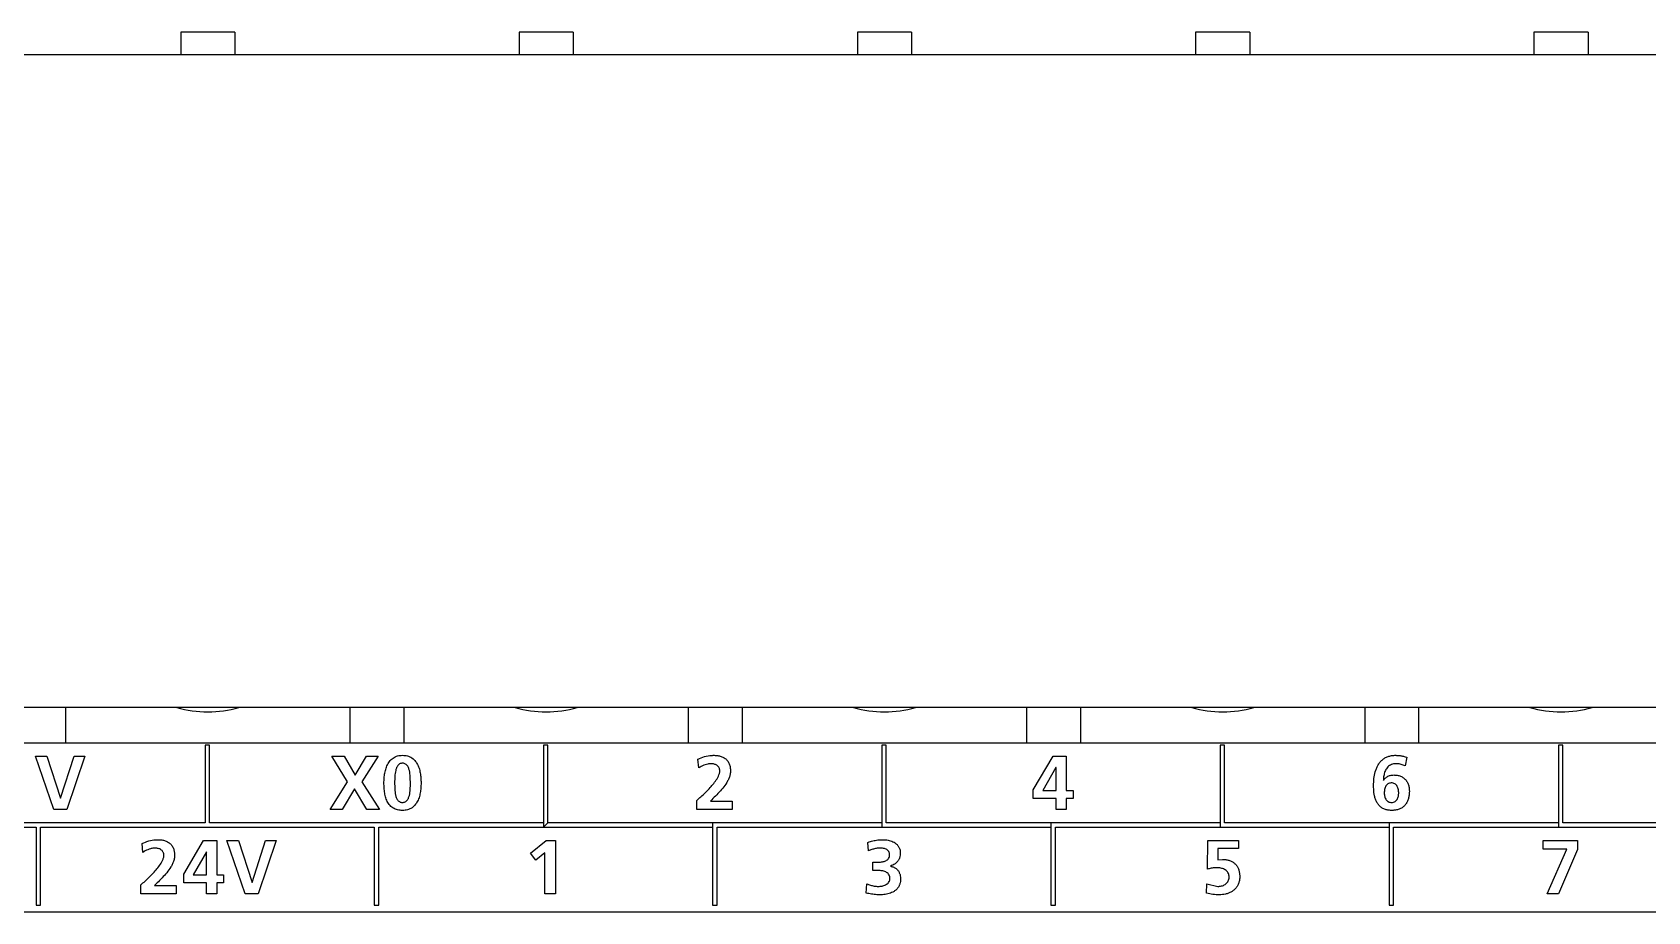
# Model space of a CAD drawing. Header units: millimetres. Extents: x -11 to 5160, y -11 to 2043.
# Drawn here: x 4004.88 to 4011.04, y 1248.52 to 1251.87 of the extents above; entities that cross this region are included whole.
import ezdxf

# ---------------------------------------------------------------- set-up
doc = ezdxf.new("R2010")
doc.units = ezdxf.units.MM

# ---------------------------------------------------------------- blocks, each defined once
blk = doc.blocks.new('FX5U-32MT ES PLC')
at = {"color": 7, "linetype": 'Continuous'}
for p, q in [((68.76, 45.5), (68.76, 45)), ((69.98, 45.5), (68.76, 45.5)), ((69.98, 45.5), (69.98, 45)), ((76.38, 45.5), (76.38, 45)), ((77.6, 45.5), (76.38, 45.5)), ((77.6, 45.5), (77.6, 45)), ((84, 45.5), (84, 45)), ((85.22, 45.5), (84, 45.5)), ((85.22, 45.5), (85.22, 45)), ((91.62, 45.5), (91.62, 45)), ((92.84, 45.5), (91.62, 45.5)), ((92.84, 45.5), (92.84, 45)), ((99.24, 45.5), (99.24, 45)), ((100.46, 45.5), (99.24, 45.5)), ((100.46, 45.5), (100.46, 45)), ((0.5, 45), (149.5, 45)), ((147.5, 30.3), (38.05, 30.3)), ((66.17001, 29.50001), (66.17, 30.3)), ((72.57, 30.3), (72.57002, 29.50001)), ((73.79001, 29.50001), (73.79, 30.3)), ((80.19, 30.3), (80.18999, 29.50001)), ((81.41001, 29.50001), (81.41, 30.3)), ((87.81, 30.3), (87.80999, 29.50001)), ((89.03002, 29.50001), (89.03, 30.3)), ((95.43, 30.3), (95.42999, 29.50001)), ((96.65002, 29.50001), (96.65, 30.3)), ((37.65, 29.5), (147.9, 29.5)), ((65.48543, 29.20027), (65.74312, 29.20027)), ((65.89746, 28.00173), (65.48543, 29.20027)), ((65.74312, 29.20027), (66.05042, 28.25925)), ((66.05387, 28.25925), (66.35772, 29.20027)), ((66.59647, 29.20027), (66.19305, 28.00173)), ((66.35772, 29.20027), (66.59647, 29.20027)), ((69.40991, 29.4497), (69.31, 29.4497)), ((69.31, 29.4497), (69.31, 27.69959)), ((69.40991, 27.69959), (69.40991, 29.4497)), ((72.51755, 28.62512), (72.16064, 29.20027)), ((72.16064, 29.20027), (72.43866, 29.20027)), ((72.43866, 29.20027), (72.68912, 28.77274)), ((72.68912, 28.77274), (72.94544, 29.20027)), ((73.20278, 29.20027), (72.84208, 28.62512)), ((72.94544, 29.20027), (73.20278, 29.20027)), ((77.0296, 29.4497), (76.92969, 29.4497)), ((76.92969, 29.4497), (76.92969, 27.59968)), ((77.0296, 27.69959), (77.0296, 29.4497)), ((80.42922, 28.93586), (80.41027, 29.13499)), ((84.64946, 29.4497), (84.54955, 29.4497)), ((84.54955, 29.4497), (84.54955, 27.59968)), ((84.64946, 27.69959), (84.64946, 29.4497)), ((87.95951, 28.44477), (88.40771, 29.20027)), ((88.40771, 29.20027), (88.70675, 29.20027)), ((88.70675, 29.20027), (88.70675, 28.42926)), ((92.26932, 29.4497), (92.16941, 29.4497)), ((92.16941, 29.4497), (92.16941, 27.59968)), ((92.26932, 27.69959), (92.26932, 29.4497)), ((96.37277, 29.17805), (96.34177, 28.98392)), ((99.88918, 29.4497), (99.78927, 29.4497)), ((99.78927, 29.4497), (99.78927, 27.59968)), ((99.88918, 27.69959), (99.88918, 29.4497)), ((88.47317, 28.94964), (88.17586, 28.42926)), ((88.47661, 28.94964), (88.47317, 28.94964)), ((88.47661, 28.42926), (88.47661, 28.94964)), ((72.12412, 28.00173), (72.51755, 28.62512)), ((72.67534, 28.46888), (72.3956, 28.00173)), ((72.95198, 28.00173), (72.67534, 28.46888)), ((72.84208, 28.62512), (73.23551, 28.00173)), ((87.95951, 28.25063), (87.95951, 28.44477)), ((88.17586, 28.42926), (88.47661, 28.42926)), ((88.70675, 28.42926), (88.85936, 28.42926)), ((88.85936, 28.42926), (88.85936, 28.25063)), ((66.05042, 28.25925), (66.05387, 28.25925)), ((80.38271, 28.00173), (80.38271, 28.20258)), ((80.69001, 28.19069), (81.17956, 28.19069)), ((81.17956, 28.19069), (81.17956, 28.00173)), ((88.47661, 28.25063), (87.95951, 28.25063)), ((88.47661, 28.00173), (88.47661, 28.25063)), ((88.85936, 28.25063), (88.70675, 28.25063)), ((88.70675, 28.25063), (88.70675, 28.00173)), ((69.31, 27.69959), (61.79004, 27.69959)), ((66.19305, 28.00173), (65.89746, 28.00173)), ((76.92969, 27.69959), (69.40991, 27.69959)), ((72.3956, 28.00173), (72.12412, 28.00173)), ((73.23551, 28.00173), (72.95198, 28.00173)), ((77.0296, 27.69959), (76.92969, 27.59968)), ((84.54955, 27.69959), (77.0296, 27.69959)), ((81.17956, 28.00173), (80.38271, 28.00173)), ((80.73996, 27.69959), (80.73996, 25.84992)), ((92.16941, 27.69959), (84.64946, 27.69959)), ((88.35983, 27.69959), (88.35983, 25.84992)), ((88.70675, 28.00173), (88.47661, 28.00173)), ((99.78927, 27.69959), (92.26932, 27.69959)), ((95.97969, 27.69959), (95.97969, 25.84992)), ((107.40914, 27.69959), (99.88918, 27.69959)), ((58.07985, 27.59968), (65.49972, 27.59968)), ((65.49972, 27.59968), (65.49972, 25.84992)), ((65.59963, 25.84992), (65.59963, 27.59968)), ((65.59963, 27.59968), (73.11958, 27.59968)), ((68.82579, 26.54462), (69.27434, 27.30013)), ((69.27434, 27.30013), (69.57303, 27.30013)), ((69.57303, 27.30013), (69.57303, 26.52912)), ((69.79972, 27.30013), (70.05741, 27.30013)), ((70.2121, 26.10158), (69.79972, 27.30013)), ((70.05741, 27.30013), (70.36471, 26.3591)), ((70.36816, 26.3591), (70.67202, 27.30013)), ((70.91076, 27.30013), (70.507, 26.10158)), ((70.67202, 27.30013), (70.91076, 27.30013)), ((73.11958, 27.59968), (73.11958, 25.84992)), ((73.21949, 27.59968), (80.73996, 27.59968)), ((73.21949, 25.84992), (73.21949, 27.59968)), ((76.63823, 27.0185), (76.9886, 27.30013)), ((76.9886, 27.30013), (77.20151, 27.30013)), ((77.20151, 27.30013), (77.20151, 26.10158)), ((80.83987, 25.84992), (80.83987, 27.59968)), ((80.83987, 27.59968), (88.35983, 27.59968)), ((88.45973, 25.84992), (88.45973, 27.59968)), ((88.45973, 27.59968), (95.97969, 27.59968)), ((91.88313, 26.65624), (91.89518, 27.30013)), ((91.89518, 27.30013), (92.58386, 27.30013)), ((92.58386, 27.30013), (92.58386, 27.1215)), ((96.0796, 25.84992), (96.0796, 27.59968)), ((96.0796, 27.59968), (103.59955, 27.59968)), ((99.44821, 27.30013), (100.22095, 27.30013)), ((99.44821, 27.11134), (99.44821, 27.30013)), ((100.22095, 27.30013), (100.22095, 27.10101)), ((67.90802, 27.03572), (67.88941, 27.23485)), ((69.33945, 27.0495), (69.04214, 26.52912)), ((69.3429, 27.0495), (69.33945, 27.0495)), ((69.3429, 26.52912), (69.3429, 27.0495)), ((76.75847, 26.86226), (76.63823, 27.0185)), ((76.96104, 27.02711), (76.75847, 26.86226)), ((76.96104, 26.10158), (76.96104, 27.02711)), ((84.25121, 27.06828), (84.23777, 27.26069)), ((92.12187, 27.1215), (92.1167, 26.86571)), ((92.58386, 27.1215), (92.12187, 27.1215)), ((99.97876, 27.11134), (99.44821, 27.11134)), ((99.53399, 26.10158), (99.97876, 27.11134)), ((100.22095, 27.10101), (99.79513, 26.10158)), ((84.35111, 26.62696), (84.35111, 26.81592)), ((84.35111, 26.81592), (84.46101, 26.81592)), ((84.4679, 26.62696), (84.35111, 26.62696)), ((92.1167, 26.86571), (92.2266, 26.87776)), ((67.86185, 26.10158), (67.86185, 26.30243)), ((68.16916, 26.29055), (68.65836, 26.29055)), ((68.65836, 26.29055), (68.65836, 26.10158)), ((68.82579, 26.35049), (68.82579, 26.54462)), ((69.3429, 26.35049), (68.82579, 26.35049)), ((69.04214, 26.52912), (69.3429, 26.52912)), ((69.3429, 26.10158), (69.3429, 26.35049)), ((69.57303, 26.52912), (69.72565, 26.52912)), ((69.72565, 26.35049), (69.57303, 26.35049)), ((69.57303, 26.35049), (69.57303, 26.10158)), ((69.72565, 26.52912), (69.72565, 26.35049)), ((84.19987, 26.12053), (84.21365, 26.32483)), ((91.86624, 26.11536), (91.87107, 26.32999)), ((91.87107, 26.32999), (92.1167, 26.26988)), ((65.49972, 25.84992), (65.59963, 25.84992)), ((68.65836, 26.10158), (67.86185, 26.10158)), ((68.639666, 26.101586), (68.658354, 26.120274)), ((69.57303, 26.10158), (69.3429, 26.10158)), ((70.507, 26.10158), (70.2121, 26.10158)), ((73.11958, 25.84992), (73.21949, 25.84992)), ((77.20151, 26.10158), (76.96104, 26.10158)), ((80.73996, 25.84992), (80.83987, 25.84992)), ((88.35983, 25.84992), (88.45973, 25.84992)), ((95.97969, 25.84992), (96.0796, 25.84992)), ((99.79513, 26.10158), (99.53399, 26.10158)), ((32.5, 25.7), (102.45, 25.7))]:
    blk.add_line(p, q, dxfattribs=at)
for points in [[(73.33749, 28.59756, -0.010938), (73.338543, 28.653893, -0.010476), (73.342001, 28.710136, -0.011919), (73.347955, 28.766168, -0.013776), (73.356775, 28.821818, -0.01582), (73.36887, 28.876846, -0.018681), (73.384713, 28.930911, -0.02217), (73.4049, 28.983503, -0.026662), (73.43011, 29.033869, -0.031887), (73.461011, 29.080947, -0.037193), (73.498106, 29.1233, -0.041936), (73.541402, 29.159263, -0.043178), (73.590166, 29.187368, -0.041325), (73.643004, 29.206785, -0.03738), (73.698222, 29.21766, -0.030592), (73.754433, 29.220951, -0.029973), (73.810678, 29.217639, -0.034953), (73.865983, 29.207084, -0.039611), (73.919106, 29.188437, -0.043166), (73.968374, 29.161226, -0.042658), (74.012283, 29.12601, -0.03858), (74.049891, 29.084117, -0.033486), (74.081081, 29.037233, -0.027851), (74.106319, 28.986879, -0.023054), (74.126316, 28.934215, -0.019126), (74.141828, 28.880053, -0.015894), (74.153521, 28.824936, -0.013537), (74.161957, 28.769218, -0.011587), (74.167595, 28.713152, -0.010009), (74.17081, 28.656895, -0.009), (74.171888, 28.600557, -0.009048), (74.170973, 28.544214, -0.010329), (74.167877, 28.487952, -0.011839), (74.162293, 28.431882, -0.013707), (74.153867, 28.376171, -0.016095), (74.14214, 28.321064, -0.019313), (74.126554, 28.266925, -0.023196), (74.10645, 28.214304, -0.028002), (74.081081, 28.16402, -0.032984), (74.050299, 28.117946, -0.03853), (74.012655, 28.076085, -0.042606), (73.968735, 28.040892, -0.042886), (73.91947, 28.013674, -0.03971), (73.866361, 27.994999, -0.035128), (73.811073, 27.984463, -0.02884), (73.754867, 27.981066, -0.028069), (73.698584, 27.983861, -0.033587), (73.643118, 27.993545, -0.038635), (73.589623, 28.011115, -0.043451), (73.539757, 28.03721, -0.043453), (73.495147, 28.071533, -0.040356), (73.456954, 28.112886, -0.035327), (73.42543, 28.159541, -0.029287), (73.400167, 28.209881, -0.024138), (73.380402, 28.262631, -0.019705), (73.36531, 28.316911, -0.016161), (73.354143, 28.372137, -0.013592), (73.346267, 28.42793, -0.011225), (73.34117, 28.484046, -0.008871), (73.338326, 28.540325, -0.009343)], [(73.93142, 28.59756), (73.931382, 28.632543), (73.930949, 28.667525), (73.929992, 28.703147), (73.928289, 28.738088), (73.925633, 28.772969), (73.921809, 28.807741), (73.916534, 28.842321), (73.90943, 28.87657, 0.019545), (73.900015, 28.910252, 0.025877), (73.887592, 28.942936, 0.036258), (73.871249, 28.973827, 0.049726), (73.849922, 29.001492, 0.065169), (73.822839, 29.023496, 0.071119), (73.790894, 29.037417, 0.06224), (73.75638, 29.042289, 0.060985), (73.721583, 29.038875, 0.072695), (73.68973, 29.026635, 0.067272), (73.661891, 29.005611, 0.052763), (73.639925, 28.978471, 0.037807), (73.623118, 28.947821, 0.026809), (73.610381, 28.915254, 0.020168), (73.600736, 28.881636), (73.593459, 28.847421), (73.588043, 28.812862), (73.584099, 28.778103), (73.581344, 28.743228), (73.579546, 28.708291), (73.578508, 28.673323), (73.578051, 28.638342), (73.577953, 28.603359), (73.577968, 28.568375), (73.578234, 28.533392), (73.579008, 28.498417), (73.5805, 28.463466), (73.582917, 28.428567), (73.586495, 28.393769), (73.59152, 28.359152), (73.598376, 28.324853, 0.019668), (73.60756, 28.291107, 0.026206), (73.619789, 28.25835, 0.036915), (73.636006, 28.227394, 0.050793), (73.657314, 28.199719, 0.066403), (73.684489, 28.17783, 0.072558), (73.716556, 28.164219, 0.061008), (73.751125, 28.159694, 0.058614), (73.785915, 28.163191, 0.068245), (73.817768, 28.175011, 0.066181), (73.846083, 28.195393, 0.053651), (73.868657, 28.222025, 0.039318), (73.885993, 28.252376, 0.028139), (73.899111, 28.28479, 0.021179), (73.908992, 28.318339), (73.91639, 28.352527), (73.921836, 28.387081), (73.925745, 28.421844), (73.928423, 28.456725), (73.930109, 28.491667), (73.931009, 28.526639), (73.931403, 28.561621)]]:
    blk.add_lwpolyline(points, format="xyb", close=True, dxfattribs=at)
for points in [[(80.41027, 29.13499, -0.012789), (80.446209, 29.152088), (80.482973, 29.167332), (80.520451, 29.180725), (80.558543, 29.19226), (80.597154, 29.201914), (80.636193, 29.209655), (80.675394, 29.215415, -0.012962), (80.715014, 29.219185, -0.013397), (80.754776, 29.220869, -0.014856), (80.794568, 29.220315, -0.017206), (80.834243, 29.217215, -0.019794), (80.873578, 29.211194, -0.022301), (80.91171, 29.202023, -0.026003), (80.949316, 29.189036, -0.029449), (80.985249, 29.171968, -0.032781), (81.018777, 29.150568, -0.035234), (81.049091, 29.124825, -0.035283), (81.075041, 29.09556, -0.034952), (81.09697, 29.062382, -0.032658), (81.114226, 29.026544, -0.029467), (81.126912, 28.98884, -0.025171), (81.135393, 28.949972, -0.021557), (81.140255, 28.910478, -0.022156), (81.14166, 28.87058, -0.02283), (81.139484, 28.830845, -0.023846), (81.133618, 28.79149, -0.022392), (81.12409, 28.752866, -0.019217), (81.111382, 28.715153, -0.016815), (81.096002, 28.678445, -0.014772), (81.078336, 28.642783, -0.012902), (81.058726, 28.608151), (81.037475, 28.574498), (81.014851, 28.541752), (80.991065, 28.509839), (80.966303, 28.478677), (80.940714, 28.44819), (80.914433, 28.418297), (80.887573, 28.388923), (80.860139, 28.359888), (80.832415, 28.331328), (80.804377, 28.303076), (80.776111, 28.275052), (80.747727, 28.247147), (80.719303, 28.219283), (80.690821, 28.191479)], [(95.85084, 28.65767, -0.029752), (95.874644, 28.688575, -0.03511), (95.902178, 28.716197, -0.039688), (95.933525, 28.739387, -0.040526), (95.967663, 28.756965, -0.038503), (96.004719, 28.769107, -0.032949), (96.043141, 28.775834, -0.026654), (96.0827, 28.77791, -0.020607), (96.121691, 28.776451, -0.021992), (96.16042, 28.771682, -0.025039), (96.198531, 28.763314, -0.028316), (96.235525, 28.750928, -0.03113), (96.270786, 28.734246, -0.033485), (96.303952, 28.712932, -0.034114), (96.333605, 28.687595, -0.033928), (96.359539, 28.658462, -0.032247), (96.381406, 28.626161, -0.029716), (96.399108, 28.591398, -0.026882), (96.412765, 28.554853, -0.024367), (96.422839, 28.51624, -0.021568), (96.42919, 28.477738, -0.018675), (96.432402, 28.43885, -0.014908), (96.433001, 28.399826, -0.014364), (96.431348, 28.360833, -0.014759), (96.42743, 28.322002, -0.016885), (96.421078, 28.283496, -0.019364), (96.411954, 28.245555, -0.021814), (96.399743, 28.208495, -0.02437), (96.384167, 28.17272, -0.027116), (96.365001, 28.138739, -0.029192), (96.342134, 28.107131, -0.030814), (96.315639, 28.078502, -0.031182), (96.285809, 28.053365, -0.030185), (96.253113, 28.032087, -0.028575), (96.218145, 28.014793, -0.02594), (96.181499, 28.001403, -0.023245), (96.143709, 27.991682, -0.020355), (96.105214, 27.985286, -0.018137), (96.066352, 27.98186, -0.016222), (96.027334, 27.98111, -0.017616), (95.988343, 27.982947, -0.020679), (95.949621, 27.987759, -0.023644), (95.911477, 27.995983, -0.026587), (95.874353, 28.007987, -0.029259), (95.838808, 28.024067, -0.030679), (95.805439, 28.044277, -0.031363), (95.774853, 28.068485, -0.030178), (95.747331, 28.096399, -0.027997), (95.723371, 28.127187, -0.025046), (95.702799, 28.160343, -0.022086), (95.685442, 28.19529, -0.019098), (95.671014, 28.231551, -0.016585), (95.659204, 28.268747, -0.014237), (95.649706, 28.306603), (95.642234, 28.344911), (95.636542, 28.383525), (95.632408, 28.422337), (95.629643, 28.461271), (95.628079, 28.50027), (95.6276, 28.53916), (95.628121, 28.578189), (95.62969, 28.61719), (95.632416, 28.656569), (95.636319, 28.695405), (95.641595, 28.734686), (95.648177, 28.773158), (95.656252, 28.811343), (95.665735, 28.848398), (95.677154, 28.885719, -0.013593), (95.690489, 28.922398, -0.015072), (95.7059, 28.958253, -0.016753), (95.723558, 28.993054, -0.018466), (95.743621, 29.026525, -0.020274), (95.766212, 29.058343, -0.022132), (95.791416, 29.088129, -0.023359), (95.819224, 29.115504, -0.024718), (95.849526, 29.14008, -0.024821), (95.882121, 29.161524, -0.024598), (95.916674, 29.179652, -0.02392), (95.952821, 29.194326, -0.022349), (95.990176, 29.205602, -0.02094), (96.028372, 29.213607, -0.018756), (96.067089, 29.218554, -0.016511), (96.106065, 29.220762, -0.01392), (96.145095, 29.220578), (96.184065, 29.218434, -0.013175), (96.223377, 29.214236, -0.013344), (96.26191, 29.208036, -0.013371), (96.300057, 29.199785, -0.013138), (96.337712, 29.189522), (96.37277, 29.17805)], [(80.38271, 28.20258), (80.40606, 28.224564), (80.429521, 28.246428), (80.453096, 28.268169), (80.476686, 28.289894), (80.500188, 28.311715), (80.523563, 28.333671), (80.546797, 28.355776), (80.569873, 28.378046), (80.592766, 28.400505), (80.615449, 28.423175), (80.637894, 28.44608), (80.660071, 28.469246), (80.681948, 28.492695), (80.703489, 28.516453), (80.724647, 28.540552), (80.745369, 28.565027), (80.765594, 28.589912), (80.785237, 28.615259), (80.804192, 28.641123), (80.822346, 28.66756), (80.839522, 28.694642), (80.855491, 28.722448), (80.869982, 28.751033), (80.882509, 28.780515, 0.023651), (80.892483, 28.810991, 0.031224), (80.899101, 28.842415, 0.040655), (80.901153, 28.87439, 0.049099), (80.897454, 28.906195, 0.056031), (80.887192, 28.936509, 0.057803), (80.870317, 28.963697, 0.053499), (80.847833, 28.986478, 0.046228), (80.821268, 29.004364, 0.03928), (80.792043, 29.017489, 0.033923), (80.761212, 29.026228, 0.030983), (80.72951, 29.030934, 0.027149), (80.69747, 29.0319, 0.022196), (80.665486, 29.029707, 0.020441), (80.633799, 29.024824), (80.602589, 29.01748), (80.571995, 29.007962), (80.542043, 28.996513), (80.512791, 28.983378), (80.484244, 28.96877), (80.456394, 28.952875), (80.42922, 28.93586)], [(67.88941, 27.23485, -0.012788), (67.92535, 27.251946), (67.962114, 27.267189), (67.999593, 27.280582), (68.037685, 27.292115), (68.076296, 27.301768), (68.115335, 27.309507), (68.154539, 27.315267, -0.01296), (68.19416, 27.319036, -0.013392), (68.233922, 27.320719, -0.014854), (68.273714, 27.320166, -0.017206), (68.313388, 27.317065, -0.019793), (68.352723, 27.311045, -0.022301), (68.390856, 27.301874, -0.026002), (68.428462, 27.288888, -0.029448), (68.464396, 27.271821, -0.032781), (68.497924, 27.250422, -0.035234), (68.528239, 27.22468, -0.035282), (68.554189, 27.195416, -0.034954), (68.576118, 27.162239, -0.03266), (68.593375, 27.126401, -0.029468), (68.606062, 27.088698, -0.025173), (68.614543, 27.04983, -0.021559), (68.619405, 27.010336, -0.022156), (68.62081, 26.97044, -0.02283), (68.618634, 26.930705, -0.023845), (68.612768, 26.89135, -0.022392), (68.60324, 26.852726, -0.019217), (68.590532, 26.815013, -0.016814), (68.575152, 26.778305, -0.014772), (68.557487, 26.742642, -0.012902), (68.537877, 26.70801), (68.516627, 26.674358), (68.494003, 26.641611), (68.470217, 26.609698), (68.445455, 26.578536), (68.419867, 26.548049), (68.393585, 26.518156), (68.366726, 26.488782), (68.339289, 26.459743), (68.311565, 26.431184), (68.283526, 26.402932), (68.25526, 26.374908), (68.226876, 26.347004), (68.198452, 26.31914), (68.169969, 26.291337)], [(84.23777, 27.26069), (84.264812, 27.270719), (84.2922, 27.27976), (84.319888, 27.287839), (84.34783, 27.294988), (84.375648, 27.301156), (84.403988, 27.306516), (84.43248, 27.311004), (84.461093, 27.314633), (84.489801, 27.317418), (84.518578, 27.31936), (84.547398, 27.320502), (84.576238, 27.320779), (84.605068, 27.319968), (84.633887, 27.317914), (84.66253, 27.314546), (84.690984, 27.309837), (84.719164, 27.303706), (84.746964, 27.296036), (84.774246, 27.286692), (84.800835, 27.27553), (84.826504, 27.262394), (84.850973, 27.247141, -0.024704), (84.873902, 27.229664, -0.026637), (84.894915, 27.209925, -0.0285), (84.913627, 27.187997, -0.028859), (84.929693, 27.164062, -0.028852), (84.942899, 27.138437, -0.027338), (84.95313, 27.111489), (84.960366, 27.08414), (84.965032, 27.05569), (84.967204, 27.026936), (84.967169, 26.998904), (84.964896, 26.970157), (84.960063, 26.941734, -0.026422), (84.95241, 26.913937, -0.028318), (84.941766, 26.887146, -0.029226), (84.9281, 26.861763, -0.029016), (84.911569, 26.838146, -0.027435), (84.892481, 26.816541, -0.024887), (84.871237, 26.797048), (84.848259, 26.779628), (84.823934, 26.764141), (84.798576, 26.750408), (84.772458, 26.738174), (84.745752, 26.727283)], [(67.86185, 26.30243), (67.885204, 26.324419), (67.90867, 26.346289), (67.932251, 26.368035), (67.955846, 26.389765), (67.979352, 26.411592), (68.002732, 26.433553), (68.025971, 26.455664), (68.049052, 26.477939), (68.07195, 26.500403), (68.094638, 26.523078), (68.117088, 26.545989), (68.139269, 26.569161), (68.161149, 26.592616), (68.182695, 26.616379), (68.203857, 26.640485), (68.224582, 26.664966), (68.24481, 26.689859), (68.264455, 26.715213), (68.283412, 26.741085), (68.301567, 26.767529), (68.318742, 26.794621), (68.33471, 26.822436), (68.349196, 26.851031), (68.361716, 26.880525, 0.023683), (68.371677, 26.911013, 0.031279), (68.378276, 26.942447, 0.040718), (68.380299, 26.974431, 0.049157), (68.376563, 27.006239, 0.056079), (68.366259, 27.036545, 0.05781), (68.349341, 27.063715, 0.05347), (68.32682, 27.086472, 0.046189), (68.300228, 27.104329, 0.040365), (68.270074, 27.117749, 0.03376), (68.239193, 27.126334, 0.030921), (68.207462, 27.130894, 0.026968), (68.175411, 27.131731, 0.022039), (68.143427, 27.12943, 0.020388), (68.111748, 27.124449, 0.018941), (68.079689, 27.116779), (68.049106, 27.107123), (68.019189, 27.095564), (67.989969, 27.08234), (67.961448, 27.067667), (67.933614, 27.051728), (67.90802, 27.03572)], [(84.7442, 26.72325, -0.026619), (84.774293, 26.717739, -0.026473), (84.803652, 26.709081, -0.029816), (84.831848, 26.697192, -0.031826), (84.858356, 26.681912, -0.032811), (84.882667, 26.663332, -0.032915), (84.904328, 26.641723, -0.031781), (84.923022, 26.6175, -0.029835), (84.938596, 26.591159, -0.027559), (84.951048, 26.563204, -0.025191), (84.960488, 26.534091, -0.022888), (84.967093, 26.504203), (84.971049, 26.473851), (84.972571, 26.443284), (84.971921, 26.412682), (84.969034, 26.382208), (84.963709, 26.352066, -0.022844), (84.955761, 26.322501, -0.024824), (84.945039, 26.293834, -0.026084), (84.931443, 26.266415, -0.026409), (84.915051, 26.240569, -0.026412), (84.896014, 26.216606, -0.025116), (84.874613, 26.194724, -0.023808), (84.851173, 26.175043, -0.021778), (84.826036, 26.157575), (84.799533, 26.142258), (84.771946, 26.128988), (84.743518, 26.117628), (84.714443, 26.108041), (84.684878, 26.100092), (84.654947, 26.093657), (84.624747, 26.088621), (84.594357, 26.0849), (84.56384, 26.082436), (84.533249, 26.081156), (84.502632, 26.080952), (84.472022, 26.081625), (84.441434, 26.082989), (84.410885, 26.08504), (84.380389, 26.087766), (84.349962, 26.091178), (84.318854, 26.095421), (84.288634, 26.100339), (84.258565, 26.10611), (84.2287, 26.112852), (84.19987, 26.12053)], [(84.21365, 26.32483), (84.233955, 26.317064), (84.254437, 26.309779), (84.274213, 26.303278), (84.295031, 26.297018), (84.315655, 26.291422), (84.336788, 26.286325), (84.358064, 26.281862), (84.379649, 26.278033), (84.401165, 26.27493), (84.423614, 26.272469), (84.445293, 26.270865), (84.467014, 26.269983), (84.488751, 26.270042), (84.510966, 26.271348), (84.532548, 26.273928), (84.554914, 26.277927), (84.576059, 26.282965), (84.596869, 26.289241), (84.617235, 26.296835), (84.637009, 26.305855), (84.655986, 26.316446), (84.67388, 26.328774), (84.690304, 26.342998), (84.704736, 26.359229), (84.716599, 26.377418, 0.042829), (84.725319, 26.397317, 0.044421), (84.730405, 26.418409), (84.73214, 26.43989), (84.731301, 26.461608), (84.72814, 26.483106), (84.722656, 26.504136), (84.714483, 26.524259), (84.703909, 26.542359), (84.690311, 26.559297), (84.674888, 26.573672), (84.657253, 26.586199), (84.638178, 26.596605), (84.618147, 26.605036), (84.59747, 26.611733), (84.576366, 26.61694), (84.554985, 26.620861), (84.533432, 26.623675), (84.512385, 26.625522), (84.490673, 26.626646), (84.468936, 26.626966)], [(92.2266, 26.87776, -0.017456), (92.262208, 26.876585, -0.017254), (92.297657, 26.872951, -0.018738), (92.33275, 26.866783, -0.020434), (92.367251, 26.857889, -0.02243), (92.401061, 26.846007, -0.024402), (92.43342, 26.831106, -0.026383), (92.464097, 26.812997, -0.028204), (92.492616, 26.791656, -0.028981), (92.51851, 26.767196, -0.029323), (92.54137, 26.739883, -0.028208), (92.560948, 26.710124, -0.026653), (92.577136, 26.678392, -0.024473), (92.590005, 26.64517, -0.021929), (92.599728, 26.610901, -0.019011), (92.606619, 26.575943, -0.017121), (92.610992, 26.540578, -0.01632), (92.612993, 26.505003), (92.612739, 26.470129, -0.01873), (92.610051, 26.434595, -0.021447), (92.604504, 26.399405, -0.02203), (92.595921, 26.364827, -0.022768), (92.584281, 26.331152, -0.023787), (92.569564, 26.298707, -0.02439), (92.551787, 26.267834, -0.024758), (92.531067, 26.238854, -0.02455), (92.50759, 26.212058, -0.023756), (92.482188, 26.188168, -0.023318), (92.454054, 26.166309, -0.022355), (92.424043, 26.147109, -0.020966), (92.392481, 26.130576, -0.019638), (92.359681, 26.116658, -0.018142), (92.325923, 26.105255, -0.016748), (92.291451, 26.096232), (92.256471, 26.089443), (92.221146, 26.084734), (92.185615, 26.081946), (92.14999, 26.080922), (92.114356, 26.081476), (92.078765, 26.083316), (92.043248, 26.086251), (92.007824, 26.090164), (91.972105, 26.095052), (91.93693, 26.100784), (91.901919, 26.107445), (91.86624, 26.11536)]]:
    blk.add_lwpolyline(points, format="xyb", dxfattribs=at)
for points in [[(96.34177, 28.98392), (96.319004, 28.993451), (96.295945, 29.002247), (96.272135, 29.010264), (96.248412, 29.017065), (96.224378, 29.02267), (96.200081, 29.026989), (96.175584, 29.02997), (96.150961, 29.03162), (96.12629, 29.031904), (96.101655, 29.030475), (96.077223, 29.027036), (96.053221, 29.021328), (96.029911, 29.013245), (96.007584, 29.002751), (95.986509, 28.989924), (95.966931, 28.974916), (95.949002, 28.957967), (95.932798, 28.939361), (95.918317, 28.919383), (95.9055, 28.898297), (95.894258, 28.876329), (95.884481, 28.853671), (95.87606, 28.830474), (95.868885, 28.806861), (95.862861, 28.782928), (95.857908, 28.758751), (95.853943, 28.734393), (95.850889, 28.709902), (95.848696, 28.685316), (95.8474, 28.66112)], [(84.46101, 26.81592), (84.48145, 26.816171), (84.501872, 26.817124), (84.522254, 26.818752), (84.54256, 26.821123), (84.562748, 26.824351), (84.582753, 26.828556), (84.602496, 26.833862), (84.621855, 26.840426), (84.640661, 26.848435), (84.658668, 26.858099), (84.67554, 26.869626), (84.69082, 26.88319), (84.70395, 26.898834), (84.714788, 26.917236), (84.721975, 26.936356), (84.725911, 26.95639), (84.726973, 26.976795), (84.725683, 26.997191), (84.721986, 27.017519), (84.715929, 27.03648), (84.706888, 27.054795), (84.695023, 27.071418), (84.680648, 27.085929), (84.664529, 27.09795), (84.646683, 27.107903), (84.627819, 27.115763), (84.608283, 27.121774), (84.588323, 27.126183), (84.568105, 27.12921), (84.547743, 27.131024), (84.527313, 27.131787), (84.506868, 27.131684), (84.486441, 27.130844), (84.466053, 27.129319), (84.445729, 27.127095), (84.425494, 27.124176), (84.40537, 27.120568), (84.38538, 27.116278), (84.365546, 27.111316), (84.345632, 27.105614), (84.326176, 27.099333), (84.306936, 27.092417), (84.28793, 27.084882), (84.269174, 27.076746), (84.25121, 27.06828)], [(92.1167, 26.26988), (92.138483, 26.270461), (92.160202, 26.272281), (92.181779, 26.275351), (92.203121, 26.279757), (92.224118, 26.285593), (92.244629, 26.292954), (92.264475, 26.30195), (92.283437, 26.312684), (92.300481, 26.32464), (92.316903, 26.338956), (92.331556, 26.355075), (92.344152, 26.372847), (92.354467, 26.392034), (92.362401, 26.412321), (92.367978, 26.433383), (92.37133, 26.454906), (92.372636, 26.476653), (92.372063, 26.498443), (92.369477, 26.520078), (92.364624, 26.541316), (92.357274, 26.561997), (92.347462, 26.581445), (92.335239, 26.599475), (92.320821, 26.615805), (92.304543, 26.630282), (92.286758, 26.642871), (92.267809, 26.653628), (92.247982, 26.662671), (92.227508, 26.670137), (92.207238, 26.675996), (92.185971, 26.680762), (92.164472, 26.684339), (92.142818, 26.686816), (92.12107, 26.688265), (92.09928, 26.688794), (92.077485, 26.688538), (92.055707, 26.68765), (92.033964, 26.686119), (92.012278, 26.683928), (91.990671, 26.681065), (91.969164, 26.677525), (91.947779, 26.673308), (91.926538, 26.668421), (91.905459, 26.662876), (91.884559, 26.656688)]]:
    blk.add_lwpolyline(points, dxfattribs=at)
blk.add_lwpolyline([(95.86807, 28.37259), (95.868586, 28.352107), (95.870276, 28.331683), (95.873175, 28.311396), (95.87744, 28.291355), (95.883226, 28.271699), (95.890696, 28.252621), (95.900027, 28.234384), (95.911372, 28.21733), (95.924697, 28.201982), (95.940157, 28.188555), (95.957431, 28.177561), (95.976142, 28.169239), (95.995834, 28.163616), (96.016075, 28.160493), (96.036544, 28.159702), (96.056975, 28.16125), (96.07699, 28.165563), (96.096119, 28.172866), (96.113865, 28.183081), (96.129824, 28.19591), (96.143781, 28.210898), (96.155393, 28.227076), (96.16541, 28.244946), (96.173619, 28.263719), (96.180175, 28.283132), (96.185226, 28.302991), (96.188898, 28.323151), (96.19128, 28.343505), (96.192444, 28.363964), (96.192486, 28.384557), (96.191458, 28.405024), (96.18935, 28.425409), (96.186082, 28.445639), (96.18154, 28.465621), (96.175595, 28.485231), (96.168256, 28.503953), (96.159083, 28.522272), (96.148359, 28.53908), (96.13538, 28.554924), (96.120386, 28.568872), (96.103506, 28.580462), (96.085056, 28.589341), (96.065478, 28.595347), (96.045256, 28.598551), (96.024782, 28.599231), (96.004364, 28.597546), (95.984341, 28.593245), (95.96515, 28.586106), (95.947301, 28.576073), (95.93124, 28.563374), (95.917232, 28.548435), (95.904889, 28.531021), (95.895104, 28.513023), (95.8874, 28.494803), (95.880822, 28.474576), (95.875959, 28.45467), (95.872385, 28.434491), (95.869951, 28.414144), (95.868519, 28.393698)], close=True, dxfattribs=at)
for centre in [(69.37, 32.7), (76.99, 32.7), (84.61, 32.7), (92.23, 32.7), (99.85, 32.7)]:
    blk.add_arc(centre, 2.5, 253.7398, 286.2602, dxfattribs=at)
blk = doc.blocks.new('*U224')
blk.add_blockref('FX5U-32MT ES PLC', (16.848, 110))

msp = doc.modelspace()

# ---------------------------------------------------------------- block references
at = {"xscale": 0.1693510201669083, "yscale": 0.1693510201669083, "zscale": 0.1693510201669083}
msp.add_blockref('*U224', (3990.9468, 1225.5354), dxfattribs=at)

doc.saveas('drawing.dxf')
